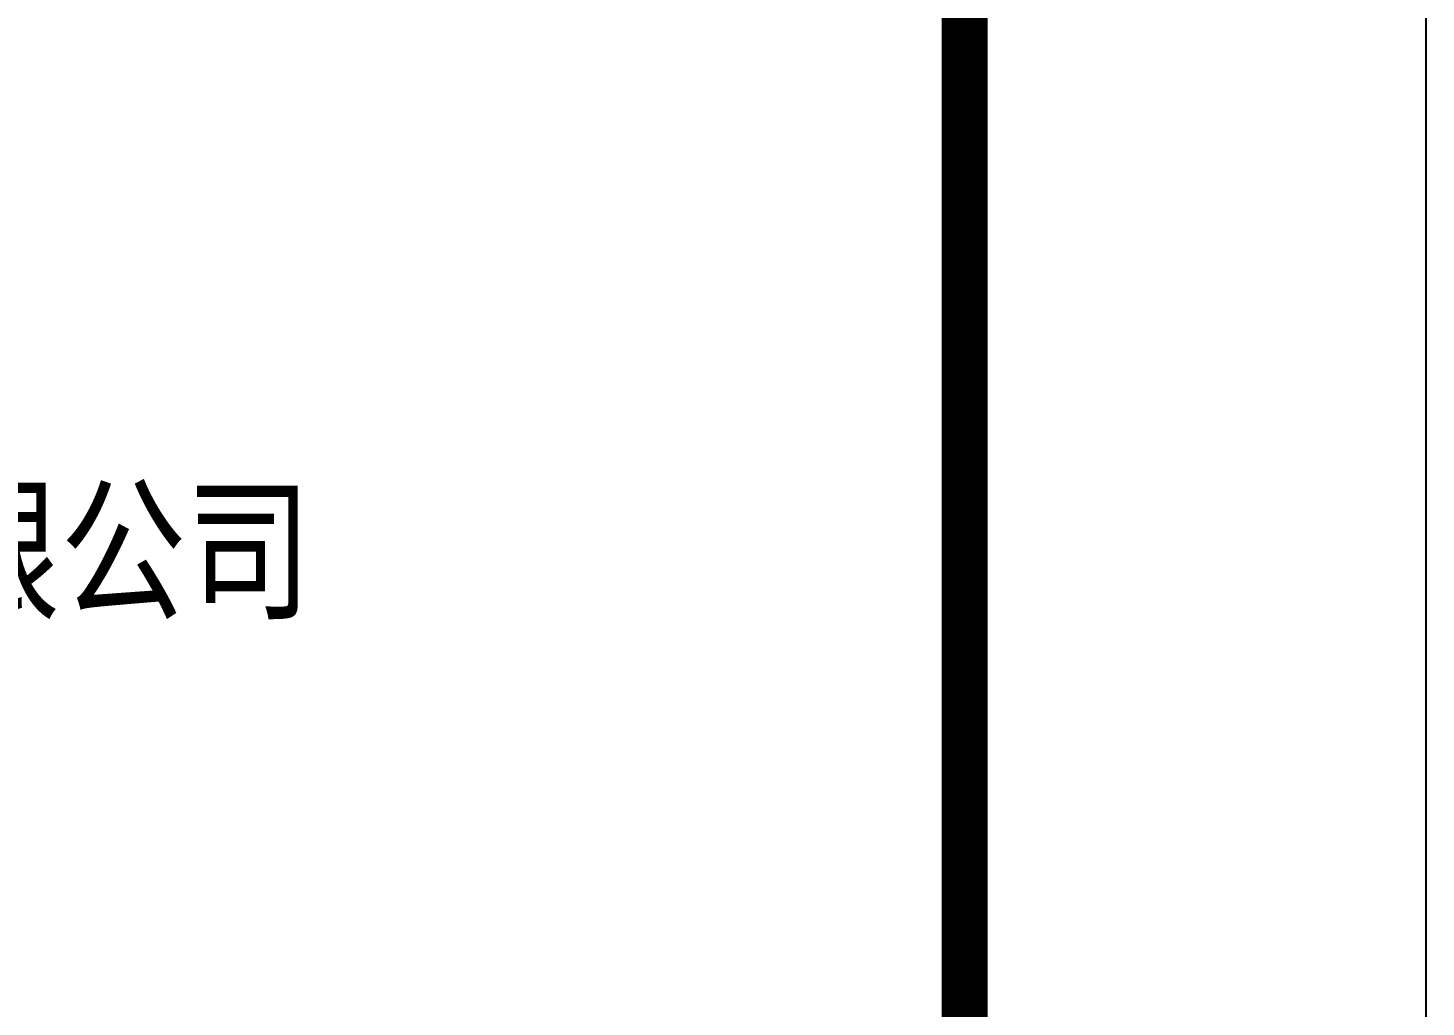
# Model space of a CAD drawing. Extents: x 9752569 to 9923256, y 1590558 to 2510207.
# Drawn here: x 9918709 to 9923256, y 1879607 to 1882791 of the extents above; entities that cross this region are included whole.
import ezdxf
from ezdxf.enums import TextEntityAlignment as Align

# ---------------------------------------------------------------- set-up
doc = ezdxf.new("R2010")
doc.units = 0
doc.header["$LTSCALE"] = 1000
doc.header["$MEASUREMENT"] = 0
doc.layers.get('0').update_dxf_attribs({"linetype": 'CONTINUOUS'})
doc.layers.add('PP-PM-TK', color=7, linetype='CONTINUOUS')
doc.layers.add('PUB_TITLE', color=4, linetype='CONTINUOUS')
doc.styles.add('仿宋', font='', dxfattribs={"width": 0.8})
doc.styles.get('仿宋').set_extended_font_data('SimSun')

# ---------------------------------------------------------------- blocks, each defined once
blk = doc.blocks.new('A2 TK 2019')
at = {"layer": 'PP-PM-TK', "color": 4, "const_width": 70}
blk.add_lwpolyline([(7035935.2, 2015183.8), (7041435.2, 2015183.8), (7041435.2, 1975183.8), (7035935.2, 1975183.8)], close=True, dxfattribs=at)
at = {"layer": 'PUB_TITLE', "color": 0, "style": '仿宋', "width": 0.8}
blk.add_text('宣城秀鑫家居有限公司', height=250, dxfattribs=at).set_placement((7038656, 1990115.6), align=Align.CENTER)

msp = doc.modelspace()

# ---------------------------------------------------------------- linework, layer by layer
at = {"layer": 'PUB_TITLE'}
msp.add_lwpolyline([(9811805.5, 1857007.7), (9923255.5, 1857007.7), (9923255.5, 1920007.7), (9811805.5, 1920007.7)], close=True, dxfattribs=at)
at = {"layer": 'PUB_TITLE', "const_width": 150}
msp.add_lwpolyline([(9815555.5, 1858507.7), (9921755.5, 1858507.7), (9921755.5, 1918507.7), (9815555.5, 1918507.7)], close=True, dxfattribs=at)

# ---------------------------------------------------------------- block references
at = {"xscale": 1.5, "yscale": 1.5, "zscale": 1.5}
msp.add_blockref('A2 TK 2019', (-640397.3, -1104268), dxfattribs=at)

doc.saveas('drawing.dxf')
